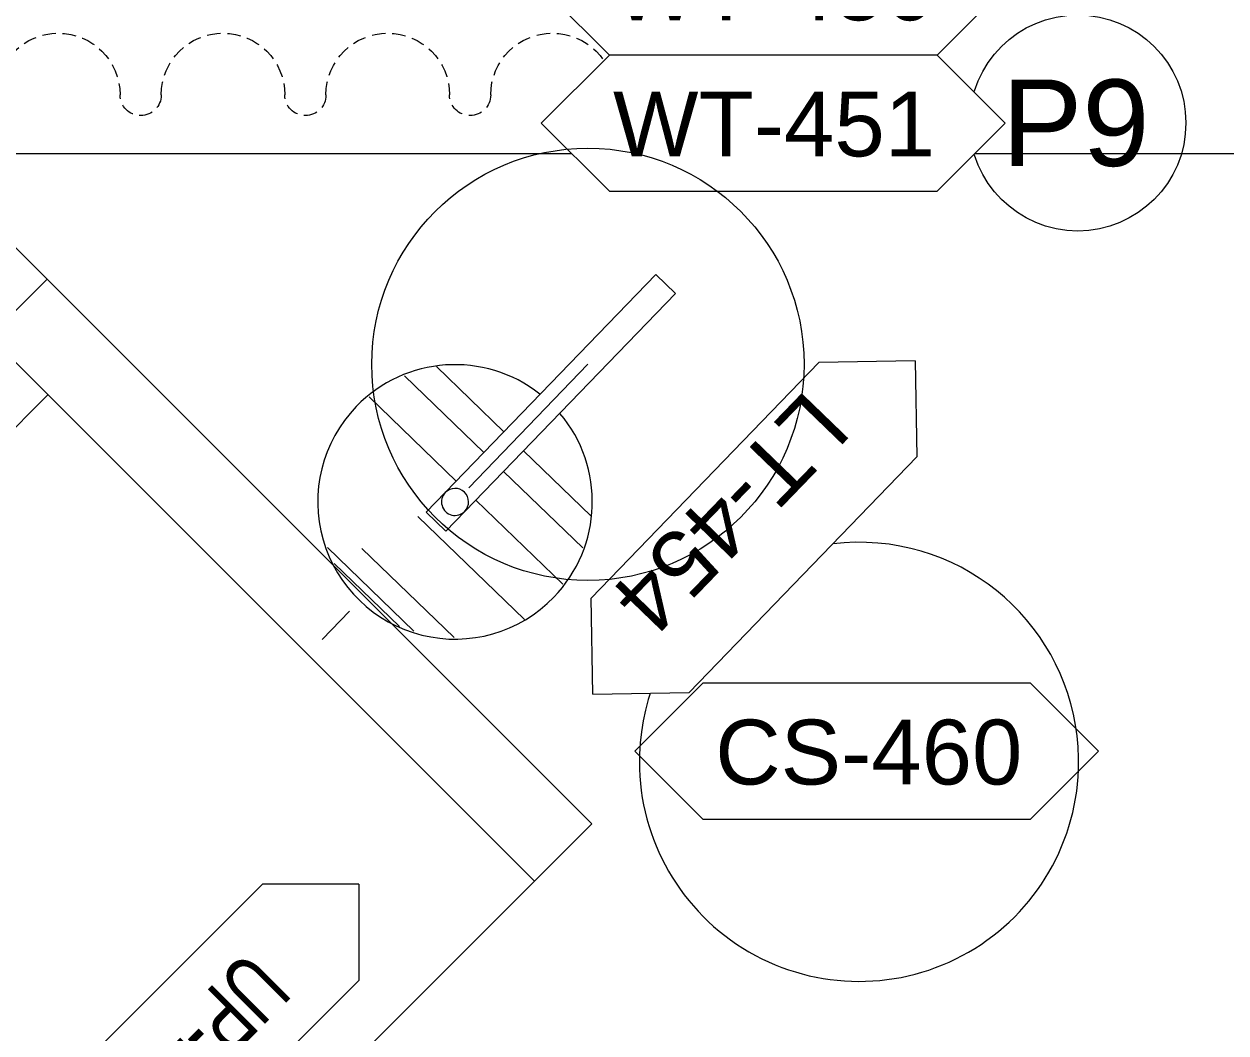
# Model space of a CAD drawing. Header units: centimetres. Extents: x 118932 to 154602, y -32682 to -23521.
# Drawn here: x 139949.5 to 140060.7, y -29576.1 to -29482.7 of the extents above; entities that cross this region are included whole.
import ezdxf
from ezdxf.enums import TextEntityAlignment as Align

# ---------------------------------------------------------------- set-up
doc = ezdxf.new("R2010")
doc.units = ezdxf.units.CM
doc.header["$LTSCALE"] = 50
doc.header["$MEASUREMENT"] = 0
doc.linetypes.add('Dash', pattern=[6.35, 3.175, -3.175])
doc.linetypes.add('HIDDEN', pattern=[0.375, 0.25, -0.125])
for name, color, linetype, lineweight, true_color in [('GEN_00_BL_Yazı', 7, 'Continuous', 0, 0x4f5250), ('GEN_02_TF_Aydınlatma', 7, 'Continuous', 9, 0xf6a950), ('GEN_02_TF_Mobilya', 7, 'Continuous', 5, 0x745e3d), ('GEN_02_TF_Pencere', 7, 'Continuous', 9, 0x6093ac), ('GEN_05_ML_Alçıpan_giydirme', 7, 'Continuous', 18, 0x7ebab5)]:
    doc.layers.add(name, color=color, linetype=linetype, lineweight=lineweight, true_color=true_color)
doc.layers.add('GEN_02_TF_Halı', color=7, linetype='Continuous', lineweight=5, true_color=0x903373, transparency=0.8)
doc.styles.add('ARIAL', font='arial.ttf')
doc.styles.add('Arial_6', font='arial.ttf', dxfattribs={"height": 59.5325})

# ---------------------------------------------------------------- blocks, each defined once
blk = doc.blocks.new('P9_')
at = {"layer": 'GEN_02_TF_Pencere'}
blk.add_circle((162728.81, -20440.8, 0), 10, dxfattribs=at)
at = {"layer": 'GEN_02_TF_Pencere', "lineweight": 30, "transparency": 33554687, "style": 'ARIAL'}
blk.add_text('P9', height=8, rotation=359.9819, dxfattribs=at).set_placement((162721.78, -20444.78, 0))
blk = doc.blocks.new('DOGRAMA LEVEL 0 B BLOK')
at = {"layer": 'GEN_05_ML_Alçıpan_giydirme', "color": 1}
blk.add_blockref('P9_', (-162355.62, 20295, 0), dxfattribs=at)
blk = doc.blocks.new('Drapery Nest - Drape-V396-TYPE F')
at = {"layer": 'GEN_02_TF_Mobilya', "linetype": 'HIDDEN'}
for points in [[(0, 95.25, -1), (0, 133.35, 1), (0, 247.65, -1), (0, 285.75, 1), (0, 400.05, -1), (0, 438.15, 1), (0, 400.05, -1), (0, 285.75, 1), (0, 247.65, -1), (0, 133.35, 1), (0, 95.25, -1), (0, -19.05, 1)], [(0, -361.95, -1), (0, -323.85, 1), (0, -209.55, -1), (0, -171.45, 1), (0, -57.15, -1), (0, -19.05, 1), (0, -57.15, -1), (0, -171.45, 1), (0, -209.55, -1), (0, -323.85, 1), (0, -361.95, -1), (0, -476.25, 1)]]:
    blk.add_lwpolyline(points, format="xyb", close=True, dxfattribs=at)
blk = doc.blocks.new('FFE-Tag')
at = {"color": 0}
blk.add_wipeout([(-8.761, 0), (-6.189, 2.572), (6.189, 2.572), (8.761, 0), (6.189, -2.572), (-6.189, -2.572)], dxfattribs=at).dxf.layer = 'GEN_00_BL_Yazı'
at = {"layer": 'GEN_00_BL_Yazı', "color": 0}
for p, q in [((-8.761, 0), (-6.189, 2.572)), ((6.189, 2.572), (-6.189, 2.572)), ((8.761, 0), (6.189, 2.572)), ((-8.761, 0), (-6.189, -2.572)), ((8.761, 0), (6.189, -2.572)), ((-6.189, -2.572), (6.189, -2.572))]:
    blk.add_line(p, q, dxfattribs=at)
blk = doc.blocks.new('WT-450_BlackoutCurtains')
at = {"layer": 'GEN_00_BL_Yazı', "xscale": 2.448801272789173, "yscale": 2.448801272789173, "zscale": 2.448801272789173, "rotation": 134.9999999999806}
blk.add_blockref('FFE-Tag', (0, 0), dxfattribs=at)
at = {"layer": 'GEN_00_BL_Yazı', "insert": (8.41, -12.55), "char_height": 6, "width": 35.7298, "attachment_point": 1, "rotation": 135, "style": 'Arial_6'}
blk.add_mtext('WT-450', dxfattribs=at)
blk = doc.blocks.new('WT-451_SheerCurtain')
at = {"layer": 'GEN_00_BL_Yazı', "xscale": 2.448801272789174, "yscale": 2.448801272789174, "zscale": 2.448801272789174, "rotation": 134.9999999999815}
blk.add_blockref('FFE-Tag', (0, 0), dxfattribs=at)
at = {"layer": 'GEN_00_BL_Yazı', "insert": (8.41, -12.55), "char_height": 6, "attachment_point": 1, "rotation": 135, "style": 'Arial_6'}
blk.add_mtext('WT-451', dxfattribs=at)
blk = doc.blocks.new('CS-460_SideTable_R40')
at = {"layer": 'GEN_00_BL_Yazı', "xscale": 24.48801272789115, "yscale": 24.48801272789115, "zscale": 24.48801272789115, "rotation": 181.9776773082424}
blk.add_blockref('FFE-Tag', (-6.7, -10), dxfattribs=at)
at = {"layer": 'GEN_02_TF_Mobilya'}
for start, end in [(360, 180), (180, 360)]:
    blk.add_arc((0, 0), 203.2, start, end, dxfattribs=at)
at = {"layer": 'GEN_00_BL_Yazı', "insert": (134.3, -34.4), "char_height": 60, "attachment_point": 1, "rotation": 181.9777, "style": 'Arial_6'}
blk.add_mtext('CS-460', dxfattribs=at)
blk = doc.blocks.new('UP-451_LoungeChair')
at = {"layer": 'GEN_02_TF_Mobilya'}
for p, q in [((-406.4, 406.4), (-331.4, 406.4)), ((-406.4, -144.9), (-406.4, 406.4)), ((-331.4, 406.4), (331.4, 406.4)), ((-331.4, 406.4), (-331.4, -126.6)), ((-331.4, -126.6), (-331.4, -306.4)), ((-406.4, -306.4), (-406.4, -144.9)), ((-331.4, -230.2), (331.4, -230.2)), ((406.4, -306.4), (-406.4, -306.4)), ((-406.4, -306.4), (-406.4, -406.4))]:
    blk.add_line(p, q, dxfattribs=at)
at = {"layer": 'GEN_00_BL_Yazı', "xscale": -24.48801272789174, "yscale": 24.48801272789174, "zscale": 24.48801272789174, "rotation": 179.9999999999789}
blk.add_blockref('FFE-Tag', (0, 293.4), dxfattribs=at)
at = {"layer": 'GEN_00_BL_Yazı', "style": 'Arial_6', "width": 0.7}
blk.add_attdef('KOD', text='', height=60, rotation=360, dxfattribs=at).set_placement((0, 293.4), align=Align.MIDDLE_CENTER)
blk = doc.blocks.new('FFE Tag-Multi-MSD - FFE Tag-Multi-MSD-8152404-TYPE A-01 - FURNITURE PLAN')
blk.add_wipeout([(-8.761, 0), (-6.189, 2.572), (6.189, 2.572), (8.761, 0), (6.189, -2.572), (-6.189, -2.572)]).dxf.layer = 'GEN_00_BL_Yazı'
at = {"layer": 'GEN_00_BL_Yazı'}
for p, q in [((-8.761, 0), (-6.189, 2.572)), ((6.189, 2.572), (-6.189, 2.572)), ((8.761, 0), (6.189, 2.572)), ((-8.761, 0), (-6.189, -2.572)), ((8.761, 0), (6.189, -2.572)), ((-6.189, -2.572), (6.189, -2.572))]:
    blk.add_line(p, q, dxfattribs=at)
blk = doc.blocks.new('LT-454')
at = {"layer": 'GEN_00_BL_Yazı', "insert": (-8, 0), "char_height": 6, "attachment_point": 1, "rotation": 90, "style": 'Arial_6'}
blk.add_mtext('LT-454', dxfattribs=at)
blk = doc.blocks.new('*U615')
at = {"layer": 'GEN_02_TF_Aydınlatma', "lineweight": 5}
h = blk.add_hatch(dxfattribs=at)
h.set_pattern_fill('FP_8', color=256, style=0, pattern_type=2)
h.set_pattern_definition([(0, (0, 0), (279.4, 127), [1905, -254, 635, -127]), (0, (168.91, 63.5), (-127, 168.91), [381, -41.91, 762, -95.25]), (0, (63.5, 107.95), (660.4, 85.09), [1016, -177.8, 508, -127])])
h.paths.add_polyline_path([(-102.7, 73.6), (-120.8, 38.2), (-127, -1.1), (-120.8, -40.3), (-102.7, -75.7), (-74.6, -103.8), (-39.2, -121.9), (0, -128.1), (39.2, -121.9), (74.6, -103.8), (102.7, -75.7), (120.8, -40.3), (127, -1.1), (120.8, 38.2), (102.7, 73.6), (74.6, 101.7), (39.2, 119.7), (12.7, 123.9), (12.7, -26.5), (-12.7, -26.5), (-12.7, 123.9), (-39.2, 119.7), (-74.6, 101.7)])
at = {"layer": 'GEN_02_TF_Aydınlatma'}
for p, q in [((-12.7, 279.4), (12.7, 279.4)), ((-12.7, -26.5), (-12.7, 279.4)), ((12.7, 279.4), (12.7, -26.5)), ((-12.7, -26.5), (12.7, -26.5))]:
    blk.add_line(p, q, dxfattribs=at)
at = {"layer": 'GEN_02_TF_Aydınlatma', "linetype": 'Dash', "lineweight": 5}
blk.add_line((0, 175.9), (0, -178.1), dxfattribs=at)
at = {"layer": 'GEN_02_TF_Aydınlatma'}
for radius, start, end in [(127, 95.8249, 180), (127, 0, 84.1751), (12.5, 0, 180), (127, 180, 0), (12.5, 180, 0)]:
    blk.add_arc((0, -1.1), radius, start, end, dxfattribs=at)
at = {"layer": 'GEN_00_BL_Yazı', "xscale": 24.48801272789175, "yscale": 24.48801272789175, "zscale": 24.48801272789175, "rotation": 90}
blk.add_blockref('FFE Tag-Multi-MSD - FFE Tag-Multi-MSD-8152404-TYPE A-01 - FURNITURE PLAN', (215.4, 174), dxfattribs=at)
at = {"layer": 'GEN_02_TF_Aydınlatma'}
blk.add_circle((0, 175.9), 200, dxfattribs=at)
at = {"layer": 'GEN_00_BL_Yazı', "xscale": 10, "yscale": 10, "zscale": 10, "rotation": 180}
blk.add_blockref('LT-454', (140.8, 300.9), dxfattribs=at)
blk = doc.blocks.new('b blok level 0 tefriş')
at = {"layer": 'GEN_02_TF_Halı', "elevation": 0}
blk.add_lwpolyline([(855.68, -350.01), (635.68, -350.01), (635.68, 69.99), (855.68, 69.99)], close=True, dxfattribs=at)
at = {"xscale": -0.1000000000000005, "yscale": 0.1000000000000005, "zscale": 0.1000000000000005, "rotation": 270}
blk.add_blockref('Drapery Nest - Drape-V396-TYPE F', (737.97, 75.4, 0), dxfattribs=at)
at = {"rotation": 224.9999999999999}
blk.add_blockref('WT-450_BlackoutCurtains', (777.44, 85.38, 0), dxfattribs=at)
at = {"xscale": 0.1000000000000035, "yscale": 0.1000000000000035, "zscale": 0.1000000000000035, "rotation": 178.0223226917576}
blk.add_blockref('CS-460_SideTable_R40', (785.38, 13.69, 0), dxfattribs=at)
at = {"rotation": 224.9999999999999}
blk.add_blockref('WT-451_SheerCurtain', (777.44, 72.79, 0), dxfattribs=at)
at = {"xscale": 0.1000000000000001, "yscale": 0.1000000000000001, "zscale": 0.1000000000000001, "rotation": 225}
blk.add_blockref('UP-451_LoungeChair', (703.19, 7.95, 0), dxfattribs=at).add_auto_attribs({'KOD': 'UP-451'})
at = {"layer": 'GEN_02_TF_Aydınlatma', "xscale": 0.09999999999999999, "yscale": 0.09999999999999999, "zscale": 0.09999999999999999, "rotation": 315.998492677771}
blk.add_blockref('*U615', (748.08, 37.82, 0), dxfattribs=at)

msp = doc.modelspace()

# ---------------------------------------------------------------- block references
msp.add_blockref('DOGRAMA LEVEL 0 B BLOK', (139673.81, -29346.08, 0))

# ---------------------------------------------------------------- next in the draw order: block references
msp.add_blockref('b blok level 0 tefriş', (139241.38, -29564.69, 0))

doc.saveas('drawing.dxf')
